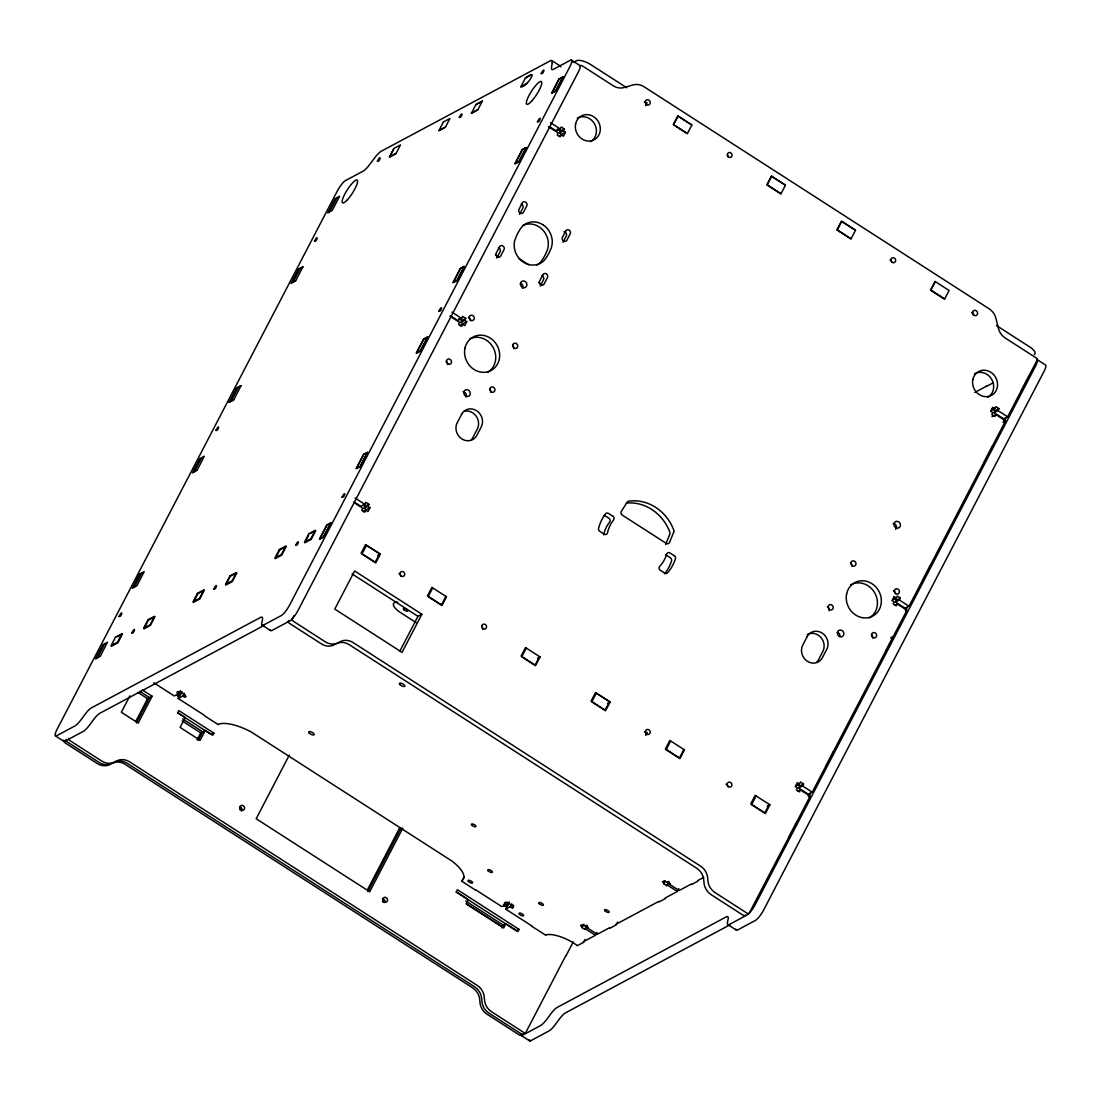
<?xml version="1.0" encoding="UTF-8"?>
<svg xmlns="http://www.w3.org/2000/svg" width="1101" height="1101" viewBox="0 0 1101 1101"><rect width="100%" height="100%" fill="white"/><g stroke="black" fill="none" stroke-linecap="round" stroke-linejoin="round"><path stroke-width="1.5" d="M665.596 544.5L669.848 534.15A2.56 2.312 61.9 0 0 669.862 532.251A42.416 38.274 61.9 0 0 626.318 503.074M1028.499 376.432L1021.26 390.332M102.944 644.608L95.553 658.907L100.15 656.292M139.689 574.034L132.313 588.319L136.882 585.718L144.231 571.598L139.662 574.199M199.735 458.677L192.372 472.935L196.955 470.32M97.549 657.682L104.898 643.576M134.281 587.108L141.63 572.988M194.354 471.71L201.689 457.631M231.1 401.122L238.435 387.043M292.949 282.324L300.298 268.217M329.694 211.722L337.057 197.602M100.163 656.444L107.499 642.186L102.902 644.787M196.983 470.471L204.291 456.241L199.721 458.814M233.729 399.869L241.036 385.653L236.481 388.089L229.173 402.305L233.729 399.869L229.159 402.168M295.591 281.03L302.899 266.827L298.343 269.25L291.049 283.466L295.55 280.934M112.99 643.301L111.476 646.218L117.876 642.791L122.431 634.038L117.312 636.777M394.007 148.415L389.451 157.168L395.933 153.7L400.489 144.933L393.993 148.415L389.575 156.892L396.085 153.411M129.904 695.86L121.358 712.251L138.189 723.068L152.144 696.245L142.332 689.942M443.428 121.963L438.872 130.716L445.341 127.262L449.91 118.509L443.414 121.977M135.96 721.031L147.603 698.681L152.144 696.245M136.359 722.972L149.543 697.635L139.744 691.332M475.907 104.595L471.352 113.348L477.82 109.88L482.362 101.113L475.893 104.609L482.389 101.127M236.825 572.837L232.27 581.589L225.788 585.058L230.343 576.305L235.531 573.538M153.713 682.744L174.288 695.983L178.844 693.547L180.316 690.726M204.318 715.251L178.224 698.502L181.899 691.442M178.224 698.502L182.766 696.066L184.239 693.245M525.315 78.157L520.759 86.91C526.636 87.598 539.999 66.459 525.315 78.157L531.797 74.689M197.065 739.913L200.74 732.853L205.295 730.431L212.796 735.248L213.897 733.128L178.857 710.599L177.756 712.705L185.257 717.535L180.11 727.417L200.148 740.312L205.295 730.431M198.29 740.285L202.694 731.821L182.656 718.925M308.583 535.513L304.784 542.807L311.184 539.38L315.739 530.627L310.62 533.366M367.748 452.305L360.399 466.425L356.504 468.517L363.853 454.396L366.454 453.006M463.824 267.763L457.218 280.438L453.323 282.517L460.645 268.438L463.26 267.048M293.912 615.72L292.357 618.721A1.789 1.61 61.9 0 0 293.141 621.115L325.414 641.883A14.382 12.978 61.9 0 0 336.645 643.383L341.75 640.975A14.547 13.116 61.9 0 1 353.104 642.557L700.566 866.143A14.547 13.116 61.9 0 1 707.461 876.3L708.122 882.41A14.547 13.116 61.9 0 0 715.017 892.567L747.414 913.417A1.638 1.473 61.9 0 0 749.423 912.825L789.073 836.664M556.335 131.033L557.367 129.051L560.45 131.047L564.345 128.955L561.262 126.973L560.244 128.955L556.335 131.033L549.413 126.587M353.93 501.877L360.935 506.391L364.844 504.299L365.862 502.331L368.959 504.313L367.927 506.295L364.018 508.373L366.124 509.722L370.019 507.644L367.927 506.295M450.804 316.015L457.727 320.46L461.622 318.382L462.654 316.4L465.737 318.382L464.732 320.322L460.81 322.442L462.915 323.79L466.81 321.712L464.732 320.322M559.418 133.015L563.327 130.936L565.419 132.285L561.524 134.363L559.418 133.015L560.45 131.047M364.018 508.373L365.05 506.391L368.959 504.313M460.81 322.442L461.842 320.474L465.737 318.382M496.785 258.088L500.088 251.744A2.739 2.463 61.9 0 0 498.409 247.739M519.562 214.323L522.879 207.979A2.739 2.463 61.9 0 0 521.186 203.974M565.419 132.285L563.368 136.235L561.262 134.886L560.23 136.868L557.147 134.873L558.179 132.904L548.491 126.67M563.327 130.936L564.345 128.955M370.019 507.644L367.968 511.593L365.862 510.245L364.83 512.213L361.747 510.231L362.78 508.263L354.481 502.923M466.81 321.712L464.773 325.621L462.654 324.313L461.622 326.295L458.539 324.3L459.571 322.332L449.882 316.097M380.327 554.147L375.771 562.9L361.968 554.023L366.523 545.27L380.327 554.147L377.726 555.537M289.288 755.135L256.175 818.745L369.702 891.755L402.815 828.145M540.219 286.04L543.522 279.695A2.739 2.463 61.9 0 0 541.843 275.69M563.01 242.275L566.313 235.917A2.739 2.463 61.9 0 0 563.973 231.802M645.613 105.545L647.085 102.71M399.718 651.393L417.981 616.326L421.876 614.248L354.618 570.965L334.773 609.087L402.03 652.37L421.876 614.248M432.721 587.865L428.165 596.618L441.969 605.495L446.524 596.742L431.867 587.411L427.449 595.889L441.473 604.903L445.877 596.425M367.528 889.649L399.856 827.553M367.899 891.631L401.012 828.021M526.292 648.076L521.736 656.829L535.526 665.706L540.096 656.953L525.507 647.594L521.103 656.058L535.114 665.073L539.518 656.609M464.071 876.878L461.787 881.254L475.591 890.131M855.518 230.247L850.963 239L837.159 230.123L841.728 221.37L855.518 230.247L841.425 221.232L837.021 229.696L851.032 238.711M610.147 702.025L605.591 710.778L591.788 701.901L596.357 693.148L610.147 702.025L607.546 703.415M531.797 925.9L505.744 909.151L509.419 902.091M505.744 909.151L510.3 906.715L511.759 903.893M501.822 927.964L503.295 925.143L465.737 900.976M510.3 906.715L512.254 907.967L513.727 905.146M505.896 923.753L503.694 927.978L466.122 903.825L468.324 899.586L456.268 891.838L457.383 889.718L519.053 929.382L517.952 931.501L505.896 923.753L501.34 926.175L466.673 903.88M645.736 735.207L647.209 732.385M670.674 740.973L666.119 749.74L679.923 758.617L684.478 749.864L669.848 740.464L665.431 748.928L679.455 757.942L683.859 749.478M565.694 955.874L526.044 1032.05A1.638 1.473 61.9 0 1 524.035 1032.642L491.61 1011.791A14.547 13.129 61.9 0 1 484.715 1001.635L484.055 995.524A14.547 13.129 61.9 0 0 477.16 985.367L129.601 761.837A14.547 13.129 61.9 0 0 118.247 760.254L113.142 762.663A14.382 12.978 61.9 0 1 101.911 761.163L69.624 740.395A1.789 1.61 61.9 0 1 68.702 738.427M565.928 955.985L573.277 941.864M587.122 926.147L584.741 929.464L581.658 927.469L584.039 924.166M584.741 929.464L586.957 925.225M585.14 939.414L583.626 942.332L577.227 945.759M935.286 281.581L930.73 290.334L944.534 299.211L949.09 290.458L935.038 281.429L930.62 289.893L944.63 298.921M583.365 941.754L595.462 935.286L596.935 932.464M617.606 922.032L616.092 924.95L609.637 928.404M669.023 882.341L666.642 885.644L663.559 883.663L665.018 880.841M666.642 885.644L668.844 881.419M665.334 897.907L677.363 891.48L678.822 888.645M756.112 795.954L751.556 804.707L765.346 813.584L769.902 804.831L755.203 795.362L750.786 803.826L764.81 812.841L769.214 804.377M894.15 596.687L892.113 600.609L894.218 601.958L893.186 603.94L896.269 605.922L897.301 603.94L906.976 610.174L893.283 636.474L890.681 637.864M990.955 410.701L994.864 408.622L995.896 406.641L998.979 408.622L997.946 410.604L994.038 412.682L1003.727 418.917L1007.635 416.825L1021.301 390.566M795.555 786.059L799.464 783.967L800.496 781.999L803.579 783.981L802.546 785.963L798.652 788.041L808.327 794.261L812.235 792.183L825.888 765.952M892.374 600.086L896.269 598.008L897.287 596.068L900.384 598.008L899.352 599.99L895.457 602.068L905.132 608.303L909.041 606.224L922.707 579.966M798.652 788.041L799.67 786.059L803.579 783.981M895.457 602.068L896.489 600.1L900.384 598.008M994.038 412.682L995.07 410.701L998.979 408.622M796.491 822.406L810.171 796.133L800.482 789.912L799.464 791.88L796.381 789.899L797.399 787.917L795.307 786.568L797.358 782.618L799.464 783.967M991.891 447.047L1005.571 420.788L995.882 414.554L994.85 416.536L991.767 414.54L992.799 412.572L990.707 411.21L992.758 407.26L994.864 408.622M788.977 836.54L796.326 822.433M825.722 765.952L833.072 751.832M885.796 650.567L893.145 636.461M922.542 579.979L929.891 565.859M984.39 461.14L991.753 447.02M833.237 751.832L885.961 650.553M930.042 565.886L984.542 461.168M1028.761 376.239L1037.032 360.344A1.569 1.418 61.9 0 0 1036.605 358.197L1005.172 337.966A14.547 13.116 61.9 0 1 998.428 328.415L995.965 318.395A14.547 13.116 61.9 0 0 989.221 308.844L643.947 86.676A14.547 13.116 61.9 0 0 633.13 84.915L624.088 87.543A14.547 13.116 61.9 0 1 613.285 85.795L582.085 65.73A1.707 1.541 61.9 0 0 579.952 66.239M1003.534 420.265L1005.942 417.651L1003.699 421.655M808.106 795.665L810.529 793.05L808.616 796.711M905.242 609.128L907.334 607.078L905.435 610.738M471.476 113.073L477.944 109.591M986.441 386.41L992.937 382.928M438.996 130.455L445.492 126.973M573.208 62.44L576.153 60.872A12.262 4.5 27.5 0 1 590.989 64.753L626.73 87.75M298.399 269.346L302.94 266.91M236.522 388.185L241.078 385.749M264.391 625.258L99.833 713.283A14.547 3.289 -57.3 0 0 93.365 719.834L89.663 724.898A14.547 3.289 -57.3 0 1 83.194 731.449L64.918 741.221A10.267 2.326 -57.3 0 1 63.459 740.216M213.897 733.128L211.296 734.518L177.66 712.884M974.743 392.465L986.579 386.134M512.254 907.967L513.685 907.21L511.717 905.944L512.694 905.421L505.841 902.159L504.409 902.93L506.364 904.182L501.822 906.618L475.742 889.842M519.053 929.382L516.452 930.772L456.213 892.03M609.417 927.813L597.293 934.309L587.48 928.005L588.388 927.51L585.305 925.528L584.397 926.024L582.291 924.661L580.475 925.638L582.567 926.987M615.913 924.345L658.838 901.375M691.318 884.007L679.179 890.503L669.367 884.199L670.275 883.704L667.192 881.722L666.284 882.204L664.178 880.855L662.362 881.832L664.467 883.181L663.559 883.663M697.814 880.525L703.745 877.359M659.031 901.953L665.499 898.485M691.497 884.571L697.965 881.103M730.059 924.744L565.584 1012.824A14.547 3.289 -57.3 0 0 559.115 1019.375L555.413 1024.425A14.547 3.289 -57.3 0 1 548.945 1030.976L530.682 1040.762A10.267 2.326 -57.3 0 1 529.223 1039.757M520.897 86.635L527.393 83.167M558.661 136.276L561.262 134.886M460.053 325.703L462.654 324.313M363.261 511.621L365.862 510.245M537.481 658.343L540.096 656.953M991.987 416.632L995.882 414.554M1002.97 422.178L1005.571 420.788M894.7 605.33L897.301 603.94M767.301 806.221L769.902 804.831M797.881 791.289L800.482 789.912M691.758 124.977L677.748 115.963L673.33 124.427L687.354 133.441M785.371 185.174L771.361 176.16L766.943 184.638L780.967 193.652M996.46 325.538L1030.55 347.462A10.556 3.867 27.5 0 1 1034.238 354.522M571.268 59.991L579.676 65.399A10.267 2.326 -57.3 0 1 578.314 72.033L298.054 610.394A10.267 2.326 -57.3 0 1 289.742 620.95L272.181 630.35A14.547 3.289 -57.3 0 1 270.117 629.662M552 60.706L560.409 66.115M550.555 122.72L560.244 128.955M997.946 410.604L1007.635 416.825M991.987 408.719L995.07 410.701M518.585 258.363L528.686 264.859M495.422 254.771L498.313 256.629M538.706 282.613L541.596 284.457M451.947 312.147L461.622 318.382M899.352 599.99L909.041 606.224M458.759 318.478L461.842 320.474M893.406 598.118L896.489 600.1M355.031 497.996L364.844 504.299M802.546 785.963L812.235 792.183M363 505.07L365.05 506.391M797.619 784.738L799.67 786.059M352.141 573.965L417.981 616.326M416.302 622.726L400.461 612.541A13.597 4.982 27.5 0 1 397.833 602.137M667.55 885.163L677.363 891.48M262.024 625.065L270.433 630.474M727.706 924.551L736.115 929.96M585.649 928.969L595.462 935.286M178.844 693.547L176.876 692.281L178.307 691.511L180.275 692.777L181.252 692.254L185.161 694.786L184.197 695.309L186.152 696.561L184.72 697.332L182.766 696.066M204.497 715.774L218.301 724.664M531.866 926.313L545.669 935.203M137.79 692.364L147.603 698.681M182.133 720.894L200.74 732.853M55.656 736.06L64.064 741.468M521.42 1035.601L529.829 1041.009M894.177 596.659L896.269 598.008M382.46 898.691A2.56 2.312 61.9 0 1 384.662 902.545M507.561 902.173A2.56 2.312 61.9 0 1 507.217 906.095A2.56 2.312 61.9 0 1 503.68 904.416M504.96 903.563A2.56 2.312 61.9 0 1 505.455 906.605M239.495 806.744A2.56 2.312 61.9 0 1 241.339 811.107M177.564 692.983A2.56 2.312 61.9 0 1 177.701 696.534M180.564 692.13A2.56 2.312 61.9 0 1 179.821 695.515A2.56 2.312 61.9 0 1 176.545 694.456M66.239 739.404A1.789 1.61 61.9 0 0 67.023 741.785L99.31 762.553A14.382 12.978 61.9 0 0 110.554 764.053M523.443 1033.44A1.638 1.473 61.9 0 1 521.434 1034.032L489.023 1013.181A14.547 13.129 61.9 0 1 482.128 1003.025L481.454 996.914A14.547 13.129 61.9 0 0 474.559 986.757L127.014 763.227A14.547 13.129 61.9 0 0 115.646 761.644L108.6 765.099A14.382 12.978 61.9 0 1 97.37 763.599L65.083 742.831A1.789 1.61 61.9 0 1 64.285 740.436M218.342 724.265A32.824 12.028 27.5 0 1 251.441 732.11L452.016 861.106A31.915 11.698 27.5 0 1 461.718 880.828M545.807 934.914A24.938 9.138 27.5 0 1 576.869 945.236M558.661 66.239A14.547 3.289 -57.3 0 1 560.726 66.927M735.785 929.148A14.547 3.289 -57.3 0 0 737.863 929.836L755.41 920.436A10.267 2.326 -57.3 0 0 763.722 909.866L1043.968 371.505A10.267 2.326 -57.3 0 0 1045.344 364.871L1036.936 359.463A10.267 2.326 -57.3 0 1 1035.559 366.096L755.314 904.471A10.267 2.326 -57.3 0 1 747.001 915.027L729.454 924.427A14.547 3.289 -57.3 0 1 727.444 922.404L728.174 918.936A14.547 3.289 -57.3 0 0 726.178 916.913L557.175 1007.415A14.547 3.289 -57.3 0 0 550.706 1013.966L547.004 1019.031A14.547 3.289 -57.3 0 1 540.536 1025.582L522.273 1035.353A10.267 2.326 -57.3 0 1 520.814 1034.348M644.388 101.925A2.739 2.463 61.9 0 1 646.301 105.297M665.541 554.78A2.56 2.312 61.9 0 1 666.105 555.055L670.371 557.808A2.56 2.312 61.9 0 1 671.527 560.904A43.269 39.058 61.9 0 1 664.509 573.855M463.012 391.722A3.509 3.165 61.9 0 1 466.026 397.007M522.961 225.361A18.813 16.983 61.9 0 1 543.302 230.563A18.813 16.983 61.9 0 1 546.371 252.308A48.21 43.503 61.9 0 1 540.453 262.341A18.813 16.983 61.9 0 1 536.958 265.093M850.743 563.313A2.739 2.463 61.9 0 1 852.036 566.382M512.488 345.673A2.739 2.463 61.9 0 1 513.782 348.728M644.429 731.642A2.56 2.312 61.9 0 1 646.218 734.794M893.172 523.388A3.509 3.165 61.9 0 1 895.691 529.347M871.386 635.043A2.739 2.463 61.9 0 1 872.68 638.112M889.938 259.919A2.56 2.312 61.9 0 1 891.782 262.423M807.157 634.603A11.973 10.804 61.9 0 1 820.575 637.094A11.973 10.804 61.9 0 1 822.887 651.324L818.47 659.788A11.973 10.804 61.9 0 1 816.804 662.141M489.697 389.437A2.739 2.463 61.9 0 1 490.991 392.506M837.421 632.263A3.509 3.165 61.9 0 1 839.884 636.571M827.333 606.789A2.739 2.463 61.9 0 1 829.012 610.794M577.241 118.179A13.515 12.194 61.9 0 1 594.485 123.821A13.515 12.194 61.9 0 1 590.604 141.671M727.431 155.351A2.56 2.312 61.9 0 1 728.188 157.168M726.137 784.284A2.56 2.312 61.9 0 1 727.995 786.788M971.715 312.546A2.739 2.463 61.9 0 1 973.683 315.23M520.456 283.163A3.509 3.165 61.9 0 1 522.617 288.297M850.495 584.934A18.992 17.134 61.9 0 1 874.731 592.875A18.992 17.134 61.9 0 1 869.281 617.936M398.961 573.69A2.56 2.312 61.9 0 1 400.819 576.208M604.119 515.24A2.56 2.312 61.9 0 1 604.628 515.502L608.908 518.254A2.56 2.312 61.9 0 1 609.651 522.108A33.016 29.796 61.9 0 0 603.637 534.838M481.894 626.978A2.56 2.312 61.9 0 1 482.61 629.428M893.558 590.976A2.739 2.463 61.9 0 1 895.526 593.645M974.481 373.79A13.515 12.194 61.9 0 1 991.726 379.432A13.515 12.194 61.9 0 1 987.845 397.282M468.42 317.418A2.739 2.463 61.9 0 1 470.333 320.79M446.263 361.486A2.739 2.463 61.9 0 1 447.556 364.555M470.127 338.654A18.992 17.134 61.9 0 1 493.427 347.999A18.992 17.134 61.9 0 1 487.592 372.331M471.269 439.794A11.973 10.804 61.9 0 0 472.935 437.455L477.339 428.977A11.973 10.804 61.9 0 0 476.045 415.958A11.973 10.804 61.9 0 0 464.237 411.224M288.448 620.799A1.789 1.61 61.9 0 0 289.233 623.194L321.52 643.961A14.382 12.978 61.9 0 0 332.75 645.461L337.856 643.053A14.547 13.116 61.9 0 1 349.21 644.649L696.658 868.221A14.547 13.116 61.9 0 1 703.553 878.378L704.213 884.488A14.547 13.116 61.9 0 0 711.108 894.645L743.505 915.495A1.638 1.473 61.9 0 0 745.528 914.917M503.666 905.765A2.56 2.312 61.9 0 1 503.776 906.412M239.646 809.139A2.56 2.312 61.9 0 1 239.908 809.758M382.611 901.086A2.56 2.312 61.9 0 1 382.983 902.352M521.489 1034.486A1.638 1.473 61.9 0 1 519.479 1035.078L487.069 1014.227A14.547 13.129 61.9 0 1 480.174 1004.071L479.513 997.946A14.547 13.129 61.9 0 0 472.618 987.803L125.06 764.273A14.547 13.129 61.9 0 0 113.706 762.69M552.248 62.853L551.505 67.257A14.547 3.289 -57.3 0 0 553.5 69.28L570.414 60.238A10.267 2.326 -57.3 0 1 569.905 66.624L289.646 604.986A10.267 2.326 -57.3 0 1 281.333 615.542L263.772 624.941A14.547 3.289 -57.3 0 1 261.777 622.918L262.506 619.45A14.547 3.289 -57.3 0 0 260.51 617.427L91.424 707.874A14.547 3.289 -57.3 0 0 84.956 714.425L81.254 719.49A14.547 3.289 -57.3 0 1 74.785 726.041L56.509 735.812A10.267 2.326 -57.3 0 1 57.032 729.426L337.278 191.065A10.267 2.326 -57.3 0 1 345.59 180.509L363.206 171.082A14.547 3.289 -57.3 0 0 369.675 164.531L374.698 157.842A14.547 3.289 -57.3 0 1 381.166 151.291L550.252 60.83A14.547 3.289 -57.3 0 1 552.248 62.853M119.059 616.45C121.66 617.689 123.546 607.931 119.059 616.45M131.817 632.91C134.418 634.148 136.304 624.391 131.817 632.91M215.92 430.381C218.521 431.62 220.406 421.862 215.92 430.381M213.745 589.076C216.346 590.315 218.232 580.557 213.745 589.076M314.459 241.091C317.088 242.33 318.836 232.738 314.459 241.091M295.646 545.27C298.247 546.509 300.119 536.751 295.646 545.27M377.409 161.145C380.024 162.398 381.896 152.64 377.409 161.145M342.026 497.17C344.627 498.409 346.512 488.651 342.026 497.17M459.31 117.339C461.925 118.578 463.686 108.999 459.31 117.339M438.845 311.198C441.446 312.436 443.318 302.679 438.845 311.198M541.224 73.519C543.825 74.758 545.711 65 541.224 73.519M537.453 121.771C540.054 123.023 541.926 113.252 537.453 121.771M673.757 532.072L669.504 542.421A2.56 2.312 61.9 0 1 666.215 543.371L622.189 515.048A2.56 2.312 61.9 0 1 621.294 511.401L627.24 502.139A2.56 2.312 61.9 0 1 628.712 501.189A42.416 38.274 61.9 0 1 673.771 530.173A2.56 2.312 61.9 0 1 673.757 532.072M562.831 76.946L555.592 90.86L551.684 92.952L558.923 79.038L562.831 76.946M335.103 198.648L327.795 212.878L332.296 210.332L339.645 196.212L335.144 198.758M115.467 637.19L111.063 645.668L117.559 642.186L121.963 633.722L115.467 637.19M148.029 619.78L143.612 628.244L150.108 624.776L154.525 616.299L148.029 619.78M148.442 620.124L143.887 628.877L150.355 625.423L154.911 616.67L148.442 620.124M197.451 593.343L193.047 601.807L199.542 598.338L203.946 589.861L197.451 593.343M197.863 593.687L193.308 602.44L199.79 598.972L204.346 590.219L197.863 593.687M229.93 575.961L225.526 584.438L232.022 580.956L236.426 572.492L229.93 575.961M279.351 549.523L274.947 557.987L281.443 554.519L285.847 546.041L279.351 549.523M279.764 549.881L275.209 558.634L281.691 555.152L286.26 546.399L279.764 549.881M308.844 533.751L304.426 542.215L310.922 538.747L315.34 530.269L308.844 533.751M326.749 525.039L319.4 539.16L323.309 537.068L330.658 522.947L326.749 525.039M363.495 454.452L356.146 468.572L360.068 466.466L367.417 452.36L363.495 454.452M423.568 339.067L416.219 353.187L420.128 351.095L427.477 336.975L423.568 339.067M460.314 268.479L452.965 282.585L456.874 280.494L464.223 266.373L460.314 268.479M522.177 149.64L514.828 163.746L518.736 161.668L526.085 147.548L522.177 149.64M327.107 524.971L319.758 539.091L323.666 537.013L331.016 522.892L327.107 524.971M423.899 339.039L416.577 353.118L420.472 351.04L427.807 336.961L423.899 339.039M522.507 149.612L515.158 163.732L519.066 161.654L526.416 147.534L522.507 149.612M559.267 79.011L551.918 93.117L555.812 91.039L563.161 76.919L559.267 79.011M499.51 246.775L496.207 253.134A2.739 2.463 61.9 0 0 497.267 256.836A2.739 2.463 61.9 0 0 500.68 256.01L503.997 249.666A2.739 2.463 61.9 0 0 502.923 245.963A2.739 2.463 61.9 0 0 499.51 246.775M522.287 203.011L518.984 209.355A2.739 2.463 61.9 0 0 520.057 213.057A2.739 2.463 61.9 0 0 523.47 212.245L526.773 205.887A2.739 2.463 61.9 0 0 525.714 202.185A2.739 2.463 61.9 0 0 522.287 203.011M365.504 544.734L361.1 553.211L375.193 562.184L379.611 553.707L365.504 544.734M461.622 414.279L457.218 422.743A11.973 10.804 61.9 0 0 461.883 438.941A11.973 10.804 61.9 0 0 476.829 435.377L481.247 426.899A11.973 10.804 61.9 0 0 476.582 410.701A11.973 10.804 61.9 0 0 461.622 414.279M542.944 274.727L539.641 281.072A2.739 2.463 61.9 0 0 540.701 284.774A2.739 2.463 61.9 0 0 544.128 283.962L547.431 277.603A2.739 2.463 61.9 0 0 546.371 273.915A2.739 2.463 61.9 0 0 542.944 274.727M565.735 230.962L562.418 237.307A2.739 2.463 61.9 0 0 563.492 241.009A2.739 2.463 61.9 0 0 566.905 240.197L570.208 233.839A2.739 2.463 61.9 0 0 569.148 230.137A2.739 2.463 61.9 0 0 565.735 230.962M678.092 116.087L673.537 124.84L687.341 133.716L691.896 124.963L678.092 116.087M771.663 176.284L767.108 185.037L780.912 193.927L785.467 185.174L771.663 176.284M595.503 692.612L591.086 701.076L605.068 710.117L609.472 701.64L595.503 692.612M807.171 636.612L802.753 645.09A11.973 10.804 61.9 0 0 807.418 661.288A11.973 10.804 61.9 0 0 822.378 657.71L826.782 649.246A11.973 10.804 61.9 0 0 822.117 633.047A11.973 10.804 61.9 0 0 807.171 636.612M612.817 516.176L608.536 513.424A2.56 2.312 61.9 0 0 605.55 513.85A43.269 39.058 61.9 0 0 598.586 528.397A2.56 2.312 61.9 0 0 599.784 531.343L604.119 534.136A2.56 2.312 61.9 0 0 607.532 532.76A33.016 29.796 61.9 0 1 613.56 520.016A2.56 2.312 61.9 0 0 612.817 516.176M674.28 555.716L670 552.977A2.56 2.312 61.9 0 0 666.628 554.175A33.016 29.796 61.9 0 1 659.692 566.327A2.56 2.312 61.9 0 0 660.325 570.304L664.66 573.098A2.56 2.312 61.9 0 0 667.55 572.781A43.269 39.058 61.9 0 0 675.436 558.813A2.56 2.312 61.9 0 0 674.28 555.716M403.709 609.569A2.56 0.936 27.5 0 0 407.7 611.151A2.56 0.936 27.5 0 0 405.388 608.66A2.56 0.936 27.5 0 0 403.709 609.569M382.845 899.049A2.56 2.312 61.9 0 0 385.859 902.269A2.56 2.312 61.9 0 0 386.768 898.113A2.56 2.312 61.9 0 0 382.845 899.049M239.88 807.102A2.56 2.312 61.9 0 0 242.894 810.322A2.56 2.312 61.9 0 0 243.803 806.166A2.56 2.312 61.9 0 0 239.88 807.102M468.42 881.461A2.56 0.936 27.5 0 0 472.412 883.043A2.56 0.936 27.5 0 0 470.099 880.552A2.56 0.936 27.5 0 0 468.42 881.461M488.225 870.863A2.56 0.936 27.5 0 0 492.23 872.432A2.56 0.936 27.5 0 0 489.917 869.955A2.56 0.936 27.5 0 0 488.225 870.863M519.438 914.27A2.56 0.936 27.5 0 0 523.429 915.853A2.56 0.936 27.5 0 0 521.117 913.362A2.56 0.936 27.5 0 0 519.438 914.27M399.842 684.547A3.083 1.129 27.5 0 0 404.631 686.432A3.083 1.129 27.5 0 0 401.865 683.46A3.083 1.129 27.5 0 0 399.842 684.547M539.242 903.673A2.56 0.936 27.5 0 0 543.247 905.242A2.56 0.936 27.5 0 0 540.935 902.765A2.56 0.936 27.5 0 0 539.242 903.673M604.986 910.788A2.56 0.936 27.5 0 0 608.977 912.371A2.56 0.936 27.5 0 0 606.665 909.894A2.56 0.936 27.5 0 0 604.986 910.788M471.834 825.158A2.56 0.936 27.5 0 0 475.825 826.727A2.56 0.936 27.5 0 0 473.513 824.25A2.56 0.936 27.5 0 0 471.834 825.158M309.216 733.018A3.083 1.129 27.5 0 0 314.019 734.904A3.083 1.129 27.5 0 0 311.239 731.931A3.083 1.129 27.5 0 0 309.216 733.018M531.563 101.223A13.515 3.055 -57.3 0 0 541.623 81.914A13.515 3.055 -57.3 0 0 528.893 95.691A13.515 3.055 -57.3 0 0 531.563 101.223M347.407 199.749A13.515 3.055 -57.3 0 0 357.467 180.426A13.515 3.055 -57.3 0 0 344.737 194.203A13.515 3.055 -57.3 0 0 347.407 199.749M645.269 101.595A2.739 2.463 61.9 0 0 648.489 105.022A2.739 2.463 61.9 0 0 649.452 100.59A2.739 2.463 61.9 0 0 645.269 101.595M463.893 392.039A3.509 3.165 61.9 0 0 468.021 396.429A3.509 3.165 61.9 0 0 469.246 390.759A3.509 3.165 61.9 0 0 463.893 392.039M542.944 224.783A18.813 16.983 61.9 0 0 519.452 230.384A48.21 43.503 61.9 0 0 514.58 241.105A18.813 16.983 61.9 0 0 523.47 262.189A18.813 16.983 61.9 0 0 544.348 260.263A48.21 43.503 61.9 0 0 550.28 250.23A18.813 16.983 61.9 0 0 542.944 224.783M850.99 562.694A2.739 2.463 61.9 0 0 854.211 566.12A2.739 2.463 61.9 0 0 855.174 561.689A2.739 2.463 61.9 0 0 850.99 562.694M512.736 345.04A2.739 2.463 61.9 0 0 515.97 348.466A2.739 2.463 61.9 0 0 516.919 344.035A2.739 2.463 61.9 0 0 512.736 345.04M645.489 731.188A2.56 2.312 61.9 0 0 648.517 734.408A2.56 2.312 61.9 0 0 649.411 730.252A2.56 2.312 61.9 0 0 645.489 731.188M894.04 523.704A3.509 3.165 61.9 0 0 898.182 528.095A3.509 3.165 61.9 0 0 899.407 522.424A3.509 3.165 61.9 0 0 894.04 523.704M871.648 634.41A2.739 2.463 61.9 0 0 874.868 637.837A2.739 2.463 61.9 0 0 875.832 633.405A2.739 2.463 61.9 0 0 871.648 634.41M890.998 259.478A2.56 2.312 61.9 0 0 894.026 262.685A2.56 2.312 61.9 0 0 894.92 258.542A2.56 2.312 61.9 0 0 890.998 259.478M489.959 388.804A2.739 2.463 61.9 0 0 493.179 392.231A2.739 2.463 61.9 0 0 494.143 387.8A2.739 2.463 61.9 0 0 489.959 388.804M837.448 632.414A3.509 3.165 61.9 0 0 841.577 636.805A3.509 3.165 61.9 0 0 842.815 631.134A3.509 3.165 61.9 0 0 837.448 632.414M828.213 606.458A2.739 2.463 61.9 0 0 831.434 609.885A2.739 2.463 61.9 0 0 832.397 605.454A2.739 2.463 61.9 0 0 828.213 606.458M575.63 123.849A13.515 12.194 61.9 0 0 591.54 140.763A13.515 12.194 61.9 0 0 596.302 118.908A13.515 12.194 61.9 0 0 575.63 123.849M727.417 154.209A2.56 2.312 61.9 0 0 730.431 157.415A2.56 2.312 61.9 0 0 731.339 153.273A2.56 2.312 61.9 0 0 727.417 154.209M727.21 783.843A2.56 2.312 61.9 0 0 730.224 787.05A2.56 2.312 61.9 0 0 731.133 782.907A2.56 2.312 61.9 0 0 727.21 783.843M972.582 312.216A2.739 2.463 61.9 0 0 975.816 315.643A2.739 2.463 61.9 0 0 976.78 311.211A2.739 2.463 61.9 0 0 972.582 312.216M520.484 283.329A3.509 3.165 61.9 0 0 524.613 287.719A3.509 3.165 61.9 0 0 525.838 282.049A3.509 3.165 61.9 0 0 520.484 283.329M846.655 593.742A18.992 17.134 61.9 0 0 869.019 617.51A18.992 17.134 61.9 0 0 875.694 586.805A18.992 17.134 61.9 0 0 846.655 593.742M400.035 573.249A2.56 2.312 61.9 0 0 403.062 576.456A2.56 2.312 61.9 0 0 403.957 572.314A2.56 2.312 61.9 0 0 400.035 573.249M481.88 625.836A2.56 2.312 61.9 0 0 484.894 629.043A2.56 2.312 61.9 0 0 485.802 624.9A2.56 2.312 61.9 0 0 481.88 625.836M894.425 590.645A2.739 2.463 61.9 0 0 897.659 594.058A2.739 2.463 61.9 0 0 898.622 589.641A2.739 2.463 61.9 0 0 894.425 590.645M972.871 379.46A13.515 12.194 61.9 0 0 988.794 396.374A13.515 12.194 61.9 0 0 993.542 374.519A13.515 12.194 61.9 0 0 972.871 379.46M469.301 317.088A2.739 2.463 61.9 0 0 472.522 320.515A2.739 2.463 61.9 0 0 473.485 316.083A2.739 2.463 61.9 0 0 469.301 317.088M446.511 360.853A2.739 2.463 61.9 0 0 449.745 364.28A2.739 2.463 61.9 0 0 450.708 359.848A2.739 2.463 61.9 0 0 446.511 360.853M464.966 348.136A18.992 17.134 61.9 0 0 487.33 371.904A18.992 17.134 61.9 0 0 494.005 341.2A18.992 17.134 61.9 0 0 464.966 348.136"/></g></svg>
